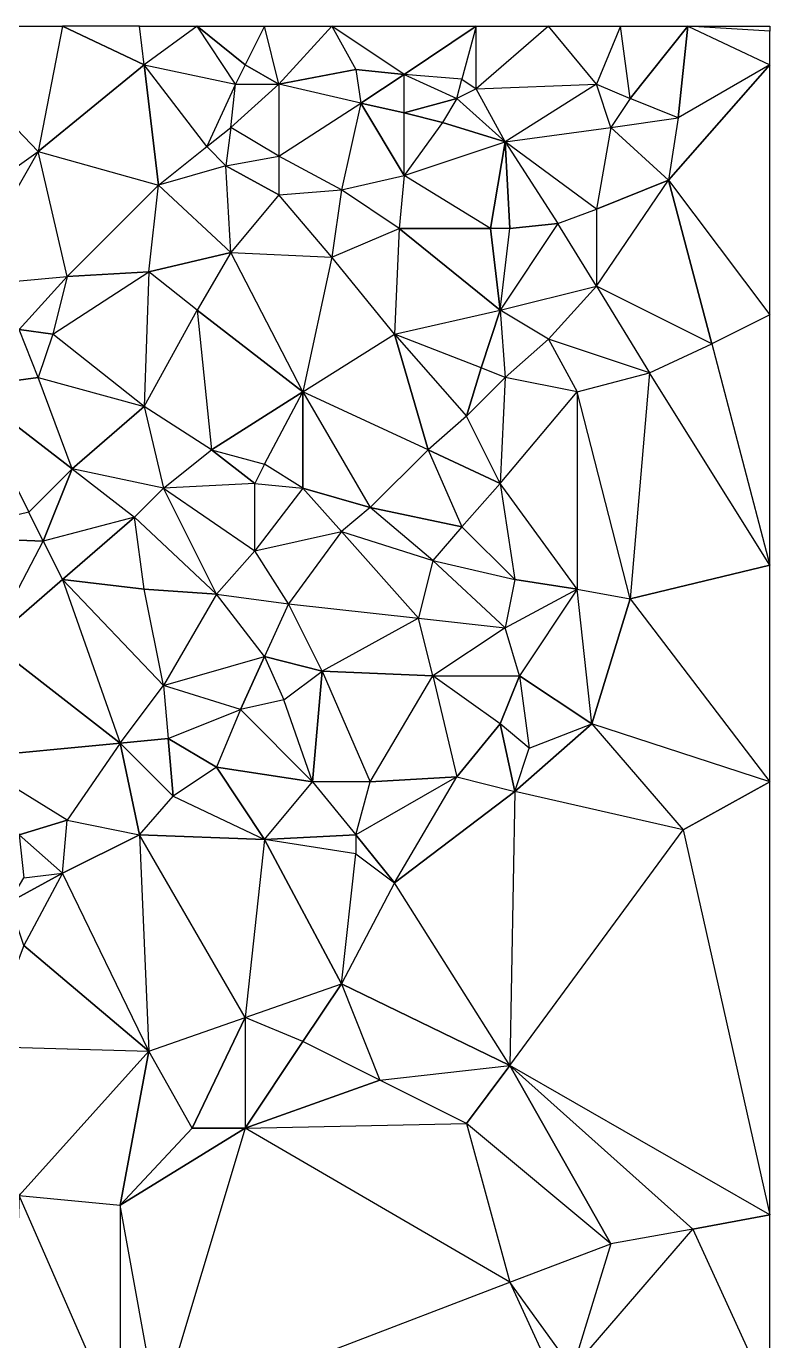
# Model space of a CAD drawing. Header units: millimetres. Extents: x 177476 to 180258, y 742892 to 746240.
# Drawn here: x 179794 to 180258, y 745420 to 746240 of the extents above; entities that cross this region are included whole.
import ezdxf

# ---------------------------------------------------------------- set-up
doc = ezdxf.new("R2010")
doc.units = ezdxf.units.MM
doc.layers.add('face', color=7, linetype='Continuous')

msp = doc.modelspace()

# ---------------------------------------------------------------- linework, layer by layer
at = {"layer": 'face'}
for points in [[(179801.5, 746161.5, 313.71), (179726.5, 746239.5, 311.03), (179717.5, 746101.5, 302.16), (179801.5, 746161.5, 313.71)], [(179816.5, 746239.5, 318.61), (179801.5, 746161.5, 313.71), (179726.5, 746239.5, 311.03), (179816.5, 746239.5, 318.61)], [(179867.5, 746215.5, 314.24), (179816.5, 746239.5, 318.61), (179801.5, 746161.5, 313.71), (179867.5, 746215.5, 314.24)], [(179867.5, 746215.5, 314.24), (179864.5, 746239.5, 314.7), (179816.5, 746239.5, 318.61), (179867.5, 746215.5, 314.24)], [(179900.5, 746239.5, 298.8), (179867.5, 746215.5, 314.24), (179864.5, 746239.5, 314.7), (179900.5, 746239.5, 298.8)], [(179924.5, 746203.5, 291.44), (179900.5, 746239.5, 298.8), (179867.5, 746215.5, 314.24), (179924.5, 746203.5, 291.44)], [(179942.5, 746239.5, 301.95), (179930.5, 746215.5, 290.69), (179900.5, 746239.5, 298.8), (179942.5, 746239.5, 301.95)], [(179930.5, 746215.5, 290.69), (179924.5, 746203.5, 291.44), (179900.5, 746239.5, 298.8), (179930.5, 746215.5, 290.69)], [(179951.5, 746203.5, 285.16), (179942.5, 746239.5, 301.95), (179930.5, 746215.5, 290.69), (179951.5, 746203.5, 285.16)], [(179984.5, 746239.5, 295.97), (179951.5, 746203.5, 285.16), (179942.5, 746239.5, 301.95), (179984.5, 746239.5, 295.97)], [(179984.5, 746239.5, 295.97), (179999.5, 746212.5, 287.25), (179951.5, 746203.5, 285.16), (179984.5, 746239.5, 295.97)], [(180074.5, 746239.5, 262.44), (180029.5, 746209.5, 278.41), (179984.5, 746239.5, 295.97), (180074.5, 746239.5, 262.44)], [(180029.5, 746209.5, 278.41), (179984.5, 746239.5, 295.97), (179999.5, 746212.5, 287.25), (180029.5, 746209.5, 278.41)], [(180074.5, 746239.5, 262.44), (180065.5, 746206.5, 261.44), (180029.5, 746209.5, 278.41), (180074.5, 746239.5, 262.44)], [(180074.5, 746200.5, 257.78), (180074.5, 746239.5, 262.44), (180065.5, 746206.5, 261.44), (180074.5, 746200.5, 257.78)], [(180149.5, 746203.5, 280.96), (180119.5, 746239.5, 279.78), (180074.5, 746200.5, 257.78), (180149.5, 746203.5, 280.96)], [(180119.5, 746239.5, 279.78), (180074.5, 746200.5, 257.78), (180074.5, 746239.5, 262.44), (180119.5, 746239.5, 279.78)], [(180164.5, 746239.5, 286.23), (180149.5, 746203.5, 280.96), (180119.5, 746239.5, 279.78), (180164.5, 746239.5, 286.23)], [(180170.5, 746194.5, 280.79), (180164.5, 746239.5, 286.23), (180149.5, 746203.5, 280.96), (180170.5, 746194.5, 280.79)], [(180206.5, 746239.5, 284.51), (180170.5, 746194.5, 280.79), (180164.5, 746239.5, 286.23), (180206.5, 746239.5, 284.51)], [(180206.5, 746239.5, 284.51), (180200.5, 746182.5, 272.27), (180170.5, 746194.5, 280.79), (180206.5, 746239.5, 284.51)], [(180206.5, 746239.5, 284.51), (180257.5, 746215.5, 264.16), (180200.5, 746182.5, 272.27), (180206.5, 746239.5, 284.51)], [(180257.5, 746239.5, 268.86), (180257.5, 746236.5, 268.37), (180206.5, 746239.5, 284.51), (180257.5, 746239.5, 268.86)], [(180257.5, 746236.5, 268.37), (180206.5, 746239.5, 284.51), (180257.5, 746215.5, 264.16), (180257.5, 746236.5, 268.37)], [(179876.5, 746140.5, 312.78), (179867.5, 746215.5, 314.24), (179801.5, 746161.5, 313.71), (179876.5, 746140.5, 312.78)], [(179924.5, 746203.5, 291.44), (179906.5, 746164.5, 311), (179867.5, 746215.5, 314.24), (179924.5, 746203.5, 291.44)], [(179876.5, 746140.5, 312.78), (179906.5, 746164.5, 311), (179867.5, 746215.5, 314.24), (179876.5, 746140.5, 312.78)], [(179951.5, 746203.5, 285.16), (179930.5, 746215.5, 290.69), (179924.5, 746203.5, 291.44), (179951.5, 746203.5, 285.16)], [(179999.5, 746212.5, 287.25), (180002.5, 746191.5, 276.32), (179951.5, 746203.5, 285.16), (179999.5, 746212.5, 287.25)], [(180029.5, 746209.5, 278.41), (179999.5, 746212.5, 287.25), (180002.5, 746191.5, 276.32), (180029.5, 746209.5, 278.41)], [(180257.5, 746215.5, 264.16), (180200.5, 746182.5, 272.27), (180194.5, 746143.5, 271), (180257.5, 746215.5, 264.16)], [(180257.5, 746215.5, 264.16), (180194.5, 746143.5, 271), (180257.5, 746059.5, 244.49), (180257.5, 746215.5, 264.16)], [(180029.5, 746185.5, 269.41), (180029.5, 746209.5, 278.41), (180002.5, 746191.5, 276.32), (180029.5, 746185.5, 269.41)], [(180062.5, 746194.5, 266.24), (180065.5, 746206.5, 261.44), (180029.5, 746209.5, 278.41), (180062.5, 746194.5, 266.24)], [(180062.5, 746194.5, 266.24), (180029.5, 746185.5, 269.41), (180029.5, 746209.5, 278.41), (180062.5, 746194.5, 266.24)], [(180074.5, 746200.5, 257.78), (180062.5, 746194.5, 266.24), (180065.5, 746206.5, 261.44), (180074.5, 746200.5, 257.78)], [(179921.5, 746176.5, 304.64), (179924.5, 746203.5, 291.44), (179906.5, 746164.5, 311), (179921.5, 746176.5, 304.64)], [(179951.5, 746203.5, 285.16), (179951.5, 746158.5, 303.01), (179921.5, 746176.5, 304.64), (179951.5, 746203.5, 285.16)], [(179951.5, 746203.5, 285.16), (179921.5, 746176.5, 304.64), (179924.5, 746203.5, 291.44), (179951.5, 746203.5, 285.16)], [(180002.5, 746191.5, 276.32), (179951.5, 746203.5, 285.16), (179951.5, 746158.5, 303.01), (180002.5, 746191.5, 276.32)], [(180092.5, 746167.5, 256.33), (180074.5, 746200.5, 257.78), (180062.5, 746194.5, 266.24), (180092.5, 746167.5, 256.33)], [(180149.5, 746203.5, 280.96), (180092.5, 746167.5, 256.33), (180074.5, 746200.5, 257.78), (180149.5, 746203.5, 280.96)], [(180158.5, 746176.5, 280.28), (180149.5, 746203.5, 280.96), (180092.5, 746167.5, 256.33), (180158.5, 746176.5, 280.28)], [(180170.5, 746194.5, 280.79), (180158.5, 746176.5, 280.28), (180149.5, 746203.5, 280.96), (180170.5, 746194.5, 280.79)], [(180002.5, 746191.5, 276.32), (179990.5, 746137.5, 292.77), (179951.5, 746158.5, 303.01), (180002.5, 746191.5, 276.32)], [(180029.5, 746146.5, 278.54), (180002.5, 746191.5, 276.32), (179990.5, 746137.5, 292.77), (180029.5, 746146.5, 278.54)], [(180029.5, 746146.5, 278.54), (180029.5, 746185.5, 269.41), (180002.5, 746191.5, 276.32), (180029.5, 746146.5, 278.54)], [(180062.5, 746194.5, 266.24), (180053.5, 746179.5, 264.59), (180029.5, 746185.5, 269.41), (180062.5, 746194.5, 266.24)], [(180092.5, 746167.5, 256.33), (180062.5, 746194.5, 266.24), (180053.5, 746179.5, 264.59), (180092.5, 746167.5, 256.33)], [(180200.5, 746182.5, 272.27), (180170.5, 746194.5, 280.79), (180158.5, 746176.5, 280.28), (180200.5, 746182.5, 272.27)], [(180053.5, 746179.5, 264.59), (180029.5, 746146.5, 278.54), (180029.5, 746185.5, 269.41), (180053.5, 746179.5, 264.59)], [(180092.5, 746167.5, 256.33), (180053.5, 746179.5, 264.59), (180029.5, 746146.5, 278.54), (180092.5, 746167.5, 256.33)], [(180200.5, 746182.5, 272.27), (180194.5, 746143.5, 271), (180158.5, 746176.5, 280.28), (180200.5, 746182.5, 272.27)], [(179921.5, 746176.5, 304.64), (179918.5, 746152.5, 309.88), (179906.5, 746164.5, 311), (179921.5, 746176.5, 304.64)], [(179951.5, 746158.5, 303.01), (179921.5, 746176.5, 304.64), (179918.5, 746152.5, 309.88), (179951.5, 746158.5, 303.01)], [(180158.5, 746176.5, 280.28), (180149.5, 746125.5, 269.48), (180092.5, 746167.5, 256.33), (180158.5, 746176.5, 280.28)], [(180194.5, 746143.5, 271), (180158.5, 746176.5, 280.28), (180149.5, 746125.5, 269.48), (180194.5, 746143.5, 271)], [(179918.5, 746152.5, 309.88), (179876.5, 746140.5, 312.78), (179906.5, 746164.5, 311), (179918.5, 746152.5, 309.88)], [(180092.5, 746167.5, 256.33), (180083.5, 746113.5, 253.6), (180029.5, 746146.5, 278.54), (180092.5, 746167.5, 256.33)], [(180092.5, 746167.5, 256.33), (180095.5, 746113.5, 252.31), (180083.5, 746113.5, 253.6), (180092.5, 746167.5, 256.33)], [(180149.5, 746125.5, 269.48), (180092.5, 746167.5, 256.33), (180125.5, 746116.5, 263.18), (180149.5, 746125.5, 269.48)], [(180092.5, 746167.5, 256.33), (180125.5, 746116.5, 263.18), (180095.5, 746113.5, 252.31), (180092.5, 746167.5, 256.33)], [(179801.5, 746161.5, 313.71), (179753.5, 746077.5, 300.79), (179717.5, 746101.5, 302.16), (179801.5, 746161.5, 313.71)], [(179819.5, 746083.5, 298.2), (179801.5, 746161.5, 313.71), (179753.5, 746077.5, 300.79), (179819.5, 746083.5, 298.2)], [(179876.5, 746140.5, 312.78), (179819.5, 746083.5, 298.2), (179801.5, 746161.5, 313.71), (179876.5, 746140.5, 312.78)], [(179951.5, 746158.5, 303.01), (179951.5, 746134.5, 304.45), (179918.5, 746152.5, 309.88), (179951.5, 746158.5, 303.01)], [(179990.5, 746137.5, 292.77), (179951.5, 746158.5, 303.01), (179951.5, 746134.5, 304.45), (179990.5, 746137.5, 292.77)], [(179921.5, 746098.5, 303.07), (179918.5, 746152.5, 309.88), (179876.5, 746140.5, 312.78), (179921.5, 746098.5, 303.07)], [(179951.5, 746134.5, 304.45), (179921.5, 746098.5, 303.07), (179918.5, 746152.5, 309.88), (179951.5, 746134.5, 304.45)], [(179870.5, 746086.5, 303.28), (179876.5, 746140.5, 312.78), (179819.5, 746083.5, 298.2), (179870.5, 746086.5, 303.28)], [(179921.5, 746098.5, 303.07), (179870.5, 746086.5, 303.28), (179876.5, 746140.5, 312.78), (179921.5, 746098.5, 303.07)], [(180029.5, 746146.5, 278.54), (180026.5, 746113.5, 278.54), (179990.5, 746137.5, 292.77), (180029.5, 746146.5, 278.54)], [(180083.5, 746113.5, 253.6), (180029.5, 746146.5, 278.54), (180026.5, 746113.5, 278.54), (180083.5, 746113.5, 253.6)], [(180194.5, 746143.5, 271), (180221.5, 746041.5, 247.91), (180149.5, 746077.5, 262.7), (180194.5, 746143.5, 271)], [(180194.5, 746143.5, 271), (180149.5, 746125.5, 269.48), (180149.5, 746077.5, 262.7), (180194.5, 746143.5, 271)], [(180194.5, 746143.5, 271), (180257.5, 746059.5, 244.49), (180221.5, 746041.5, 247.91), (180194.5, 746143.5, 271)], [(179984.5, 746095.5, 289.69), (179951.5, 746134.5, 304.45), (179921.5, 746098.5, 303.07), (179984.5, 746095.5, 289.69)], [(179990.5, 746137.5, 292.77), (179984.5, 746095.5, 289.69), (179951.5, 746134.5, 304.45), (179990.5, 746137.5, 292.77)], [(180026.5, 746113.5, 278.54), (179990.5, 746137.5, 292.77), (179984.5, 746095.5, 289.69), (180026.5, 746113.5, 278.54)], [(180149.5, 746125.5, 269.48), (180149.5, 746077.5, 262.7), (180125.5, 746116.5, 263.18), (180149.5, 746125.5, 269.48)], [(180149.5, 746077.5, 262.7), (180125.5, 746116.5, 263.18), (180089.5, 746062.5, 248.05), (180149.5, 746077.5, 262.7)], [(180125.5, 746116.5, 263.18), (180089.5, 746062.5, 248.05), (180095.5, 746113.5, 252.31), (180125.5, 746116.5, 263.18)], [(180026.5, 746113.5, 278.54), (180023.5, 746047.5, 267.98), (179984.5, 746095.5, 289.69), (180026.5, 746113.5, 278.54)], [(180089.5, 746062.5, 248.05), (180026.5, 746113.5, 278.54), (180023.5, 746047.5, 267.98), (180089.5, 746062.5, 248.05)], [(180089.5, 746062.5, 248.05), (180083.5, 746113.5, 253.6), (180026.5, 746113.5, 278.54), (180089.5, 746062.5, 248.05)], [(180089.5, 746062.5, 248.05), (180095.5, 746113.5, 252.31), (180083.5, 746113.5, 253.6), (180089.5, 746062.5, 248.05)], [(179921.5, 746098.5, 303.07), (179900.5, 746062.5, 296.16), (179870.5, 746086.5, 303.28), (179921.5, 746098.5, 303.07)], [(179966.5, 746011.5, 272.01), (179921.5, 746098.5, 303.07), (179900.5, 746062.5, 296.16), (179966.5, 746011.5, 272.01)], [(179984.5, 746095.5, 289.69), (179966.5, 746011.5, 272.01), (179921.5, 746098.5, 303.07), (179984.5, 746095.5, 289.69)], [(180023.5, 746047.5, 267.98), (179984.5, 746095.5, 289.69), (179966.5, 746011.5, 272.01), (180023.5, 746047.5, 267.98)], [(179819.5, 746083.5, 298.2), (179789.5, 746050.5, 290.3), (179753.5, 746077.5, 300.79), (179819.5, 746083.5, 298.2)], [(179819.5, 746083.5, 298.2), (179810.5, 746047.5, 287.76), (179789.5, 746050.5, 290.3), (179819.5, 746083.5, 298.2)], [(179870.5, 746086.5, 303.28), (179867.5, 746002.5, 274.23), (179810.5, 746047.5, 287.76), (179870.5, 746086.5, 303.28)], [(179870.5, 746086.5, 303.28), (179819.5, 746083.5, 298.2), (179810.5, 746047.5, 287.76), (179870.5, 746086.5, 303.28)], [(179900.5, 746062.5, 296.16), (179870.5, 746086.5, 303.28), (179867.5, 746002.5, 274.23), (179900.5, 746062.5, 296.16)], [(180149.5, 746077.5, 262.7), (180119.5, 746044.5, 258.36), (180089.5, 746062.5, 248.05), (180149.5, 746077.5, 262.7)], [(180149.5, 746077.5, 262.7), (180182.5, 746023.5, 250.16), (180119.5, 746044.5, 258.36), (180149.5, 746077.5, 262.7)], [(180221.5, 746041.5, 247.91), (180149.5, 746077.5, 262.7), (180182.5, 746023.5, 250.16), (180221.5, 746041.5, 247.91)], [(179900.5, 746062.5, 296.16), (179909.5, 745975.5, 261.28), (179867.5, 746002.5, 274.23), (179900.5, 746062.5, 296.16)], [(179966.5, 746011.5, 272.01), (179900.5, 746062.5, 296.16), (179909.5, 745975.5, 261.28), (179966.5, 746011.5, 272.01)], [(180089.5, 746062.5, 248.05), (180077.5, 746026.5, 247.05), (180023.5, 746047.5, 267.98), (180089.5, 746062.5, 248.05)], [(180089.5, 746062.5, 248.05), (180092.5, 746020.5, 246.54), (180077.5, 746026.5, 247.05), (180089.5, 746062.5, 248.05)], [(180119.5, 746044.5, 258.36), (180089.5, 746062.5, 248.05), (180092.5, 746020.5, 246.54), (180119.5, 746044.5, 258.36)], [(180257.5, 746059.5, 244.49), (180221.5, 746041.5, 247.91), (180257.5, 745903.5, 239.43), (180257.5, 746059.5, 244.49)], [(179801.5, 746020.5, 287.31), (179789.5, 746050.5, 290.3), (179756.5, 746014.5, 302.57), (179801.5, 746020.5, 287.31)], [(179810.5, 746047.5, 287.76), (179801.5, 746020.5, 287.31), (179789.5, 746050.5, 290.3), (179810.5, 746047.5, 287.76)], [(179867.5, 746002.5, 274.23), (179810.5, 746047.5, 287.76), (179801.5, 746020.5, 287.31), (179867.5, 746002.5, 274.23)], [(180023.5, 746047.5, 267.98), (180044.5, 745975.5, 251.24), (179966.5, 746011.5, 272.01), (180023.5, 746047.5, 267.98)], [(180077.5, 746026.5, 247.05), (180023.5, 746047.5, 267.98), (180068.5, 745996.5, 244.59), (180077.5, 746026.5, 247.05)], [(180023.5, 746047.5, 267.98), (180068.5, 745996.5, 244.59), (180044.5, 745975.5, 251.24), (180023.5, 746047.5, 267.98)], [(180119.5, 746044.5, 258.36), (180137.5, 746011.5, 255.86), (180092.5, 746020.5, 246.54), (180119.5, 746044.5, 258.36)], [(180182.5, 746023.5, 250.16), (180119.5, 746044.5, 258.36), (180137.5, 746011.5, 255.86), (180182.5, 746023.5, 250.16)], [(180221.5, 746041.5, 247.91), (180257.5, 745903.5, 239.43), (180182.5, 746023.5, 250.16), (180221.5, 746041.5, 247.91)], [(180092.5, 746020.5, 246.54), (180077.5, 746026.5, 247.05), (180068.5, 745996.5, 244.59), (180092.5, 746020.5, 246.54)], [(179822.5, 745963.5, 294.79), (179801.5, 746020.5, 287.31), (179756.5, 746014.5, 302.57), (179822.5, 745963.5, 294.79)], [(179867.5, 746002.5, 274.23), (179822.5, 745963.5, 294.79), (179801.5, 746020.5, 287.31), (179867.5, 746002.5, 274.23)], [(180092.5, 746020.5, 246.54), (180089.5, 745954.5, 241.51), (180068.5, 745996.5, 244.59), (180092.5, 746020.5, 246.54)], [(180137.5, 746011.5, 255.86), (180092.5, 746020.5, 246.54), (180089.5, 745954.5, 241.51), (180137.5, 746011.5, 255.86)], [(180182.5, 746023.5, 250.16), (180170.5, 745882.5, 245.69), (180137.5, 746011.5, 255.86), (180182.5, 746023.5, 250.16)], [(180257.5, 745903.5, 239.43), (180182.5, 746023.5, 250.16), (180170.5, 745882.5, 245.69), (180257.5, 745903.5, 239.43)], [(179756.5, 746014.5, 302.57), (179795.5, 745936.5, 301.55), (179732.5, 745921.5, 308.68), (179756.5, 746014.5, 302.57)], [(179822.5, 745963.5, 294.79), (179756.5, 746014.5, 302.57), (179795.5, 745936.5, 301.55), (179822.5, 745963.5, 294.79)], [(179966.5, 746011.5, 272.01), (179909.5, 745975.5, 261.28), (179942.5, 745966.5, 256.41), (179966.5, 746011.5, 272.01)], [(179966.5, 746011.5, 272.01), (179966.5, 745951.5, 252.13), (179942.5, 745966.5, 256.41), (179966.5, 746011.5, 272.01)], [(180044.5, 745975.5, 251.24), (179966.5, 746011.5, 272.01), (180008.5, 745939.5, 248.21), (180044.5, 745975.5, 251.24)], [(179966.5, 746011.5, 272.01), (180008.5, 745939.5, 248.21), (179966.5, 745951.5, 252.13), (179966.5, 746011.5, 272.01)], [(180137.5, 746011.5, 255.86), (180137.5, 745888.5, 246.26), (180089.5, 745954.5, 241.51), (180137.5, 746011.5, 255.86)], [(180170.5, 745882.5, 245.69), (180137.5, 746011.5, 255.86), (180137.5, 745888.5, 246.26), (180170.5, 745882.5, 245.69)], [(179867.5, 746002.5, 274.23), (179879.5, 745951.5, 282.15), (179822.5, 745963.5, 294.79), (179867.5, 746002.5, 274.23)], [(179909.5, 745975.5, 261.28), (179867.5, 746002.5, 274.23), (179879.5, 745951.5, 282.15), (179909.5, 745975.5, 261.28)], [(180089.5, 745954.5, 241.51), (180068.5, 745996.5, 244.59), (180044.5, 745975.5, 251.24), (180089.5, 745954.5, 241.51)], [(179909.5, 745975.5, 261.28), (179936.5, 745954.5, 256.8), (179879.5, 745951.5, 282.15), (179909.5, 745975.5, 261.28)], [(179909.5, 745975.5, 261.28), (179942.5, 745966.5, 256.41), (179936.5, 745954.5, 256.8), (179909.5, 745975.5, 261.28)], [(180044.5, 745975.5, 251.24), (180065.5, 745927.5, 247.66), (180008.5, 745939.5, 248.21), (180044.5, 745975.5, 251.24)], [(180089.5, 745954.5, 241.51), (180044.5, 745975.5, 251.24), (180065.5, 745927.5, 247.66), (180089.5, 745954.5, 241.51)], [(179966.5, 745951.5, 252.13), (179942.5, 745966.5, 256.41), (179936.5, 745954.5, 256.8), (179966.5, 745951.5, 252.13)], [(179822.5, 745963.5, 294.79), (179804.5, 745918.5, 298.84), (179795.5, 745936.5, 301.55), (179822.5, 745963.5, 294.79)], [(179822.5, 745963.5, 294.79), (179861.5, 745933.5, 289.31), (179804.5, 745918.5, 298.84), (179822.5, 745963.5, 294.79)], [(179879.5, 745951.5, 282.15), (179822.5, 745963.5, 294.79), (179861.5, 745933.5, 289.31), (179879.5, 745951.5, 282.15)], [(179912.5, 745885.5, 279.26), (179879.5, 745951.5, 282.15), (179861.5, 745933.5, 289.31), (179912.5, 745885.5, 279.26)], [(179936.5, 745912.5, 274.57), (179936.5, 745954.5, 256.8), (179879.5, 745951.5, 282.15), (179936.5, 745912.5, 274.57)], [(179936.5, 745912.5, 274.57), (179912.5, 745885.5, 279.26), (179879.5, 745951.5, 282.15), (179936.5, 745912.5, 274.57)], [(179966.5, 745951.5, 252.13), (179936.5, 745912.5, 274.57), (179936.5, 745954.5, 256.8), (179966.5, 745951.5, 252.13)], [(179990.5, 745924.5, 259.21), (179966.5, 745951.5, 252.13), (179936.5, 745912.5, 274.57), (179990.5, 745924.5, 259.21)], [(180008.5, 745939.5, 248.21), (179990.5, 745924.5, 259.21), (179966.5, 745951.5, 252.13), (180008.5, 745939.5, 248.21)], [(180089.5, 745954.5, 241.51), (180098.5, 745894.5, 237.88), (180065.5, 745927.5, 247.66), (180089.5, 745954.5, 241.51)], [(180137.5, 745888.5, 246.26), (180089.5, 745954.5, 241.51), (180098.5, 745894.5, 237.88), (180137.5, 745888.5, 246.26)], [(179804.5, 745918.5, 298.84), (179795.5, 745936.5, 301.55), (179732.5, 745921.5, 308.68), (179804.5, 745918.5, 298.84)], [(179861.5, 745933.5, 289.31), (179804.5, 745918.5, 298.84), (179816.5, 745894.5, 288.12), (179861.5, 745933.5, 289.31)], [(179867.5, 745888.5, 278.87), (179861.5, 745933.5, 289.31), (179816.5, 745894.5, 288.12), (179867.5, 745888.5, 278.87)], [(179912.5, 745885.5, 279.26), (179867.5, 745888.5, 278.87), (179861.5, 745933.5, 289.31), (179912.5, 745885.5, 279.26)], [(180047.5, 745906.5, 242.68), (180008.5, 745939.5, 248.21), (179990.5, 745924.5, 259.21), (180047.5, 745906.5, 242.68)], [(180065.5, 745927.5, 247.66), (180047.5, 745906.5, 242.68), (180008.5, 745939.5, 248.21), (180065.5, 745927.5, 247.66)], [(180098.5, 745894.5, 237.88), (180065.5, 745927.5, 247.66), (180047.5, 745906.5, 242.68), (180098.5, 745894.5, 237.88)], [(179804.5, 745918.5, 298.84), (179732.5, 745921.5, 308.68), (179771.5, 745855.5, 294.77), (179804.5, 745918.5, 298.84)], [(179804.5, 745918.5, 298.84), (179816.5, 745894.5, 288.12), (179771.5, 745855.5, 294.77), (179804.5, 745918.5, 298.84)], [(179990.5, 745924.5, 259.21), (179957.5, 745879.5, 276.65), (179936.5, 745912.5, 274.57), (179990.5, 745924.5, 259.21)], [(180038.5, 745870.5, 248.63), (179990.5, 745924.5, 259.21), (179957.5, 745879.5, 276.65), (180038.5, 745870.5, 248.63)], [(180047.5, 745906.5, 242.68), (180038.5, 745870.5, 248.63), (179990.5, 745924.5, 259.21), (180047.5, 745906.5, 242.68)], [(179957.5, 745879.5, 276.65), (179936.5, 745912.5, 274.57), (179912.5, 745885.5, 279.26), (179957.5, 745879.5, 276.65)], [(180092.5, 745864.5, 235.95), (180047.5, 745906.5, 242.68), (180038.5, 745870.5, 248.63), (180092.5, 745864.5, 235.95)], [(180098.5, 745894.5, 237.88), (180092.5, 745864.5, 235.95), (180047.5, 745906.5, 242.68), (180098.5, 745894.5, 237.88)], [(180257.5, 745903.5, 239.43), (180170.5, 745882.5, 245.69), (180257.5, 745768.5, 229.44), (180257.5, 745903.5, 239.43)], [(179816.5, 745894.5, 288.12), (179852.5, 745792.5, 255.3), (179771.5, 745855.5, 294.77), (179816.5, 745894.5, 288.12)], [(179879.5, 745828.5, 257.85), (179867.5, 745888.5, 278.87), (179816.5, 745894.5, 288.12), (179879.5, 745828.5, 257.85)], [(179879.5, 745828.5, 257.85), (179816.5, 745894.5, 288.12), (179852.5, 745792.5, 255.3), (179879.5, 745828.5, 257.85)], [(180137.5, 745888.5, 246.26), (180098.5, 745894.5, 237.88), (180092.5, 745864.5, 235.95), (180137.5, 745888.5, 246.26)], [(179912.5, 745885.5, 279.26), (179879.5, 745828.5, 257.85), (179867.5, 745888.5, 278.87), (179912.5, 745885.5, 279.26)], [(179942.5, 745846.5, 275.67), (179912.5, 745885.5, 279.26), (179879.5, 745828.5, 257.85), (179942.5, 745846.5, 275.67)], [(179957.5, 745879.5, 276.65), (179942.5, 745846.5, 275.67), (179912.5, 745885.5, 279.26), (179957.5, 745879.5, 276.65)], [(180137.5, 745888.5, 246.26), (180101.5, 745834.5, 233.92), (180092.5, 745864.5, 235.95), (180137.5, 745888.5, 246.26)], [(180146.5, 745804.5, 237.22), (180137.5, 745888.5, 246.26), (180101.5, 745834.5, 233.92), (180146.5, 745804.5, 237.22)], [(180170.5, 745882.5, 245.69), (180146.5, 745804.5, 237.22), (180137.5, 745888.5, 246.26), (180170.5, 745882.5, 245.69)], [(179978.5, 745837.5, 269.18), (179957.5, 745879.5, 276.65), (179942.5, 745846.5, 275.67), (179978.5, 745837.5, 269.18)], [(180038.5, 745870.5, 248.63), (179978.5, 745837.5, 269.18), (179957.5, 745879.5, 276.65), (180038.5, 745870.5, 248.63)], [(180170.5, 745882.5, 245.69), (180257.5, 745768.5, 229.44), (180146.5, 745804.5, 237.22), (180170.5, 745882.5, 245.69)], [(180047.5, 745834.5, 248.04), (180038.5, 745870.5, 248.63), (179978.5, 745837.5, 269.18), (180047.5, 745834.5, 248.04)], [(180092.5, 745864.5, 235.95), (180047.5, 745834.5, 248.04), (180038.5, 745870.5, 248.63), (180092.5, 745864.5, 235.95)], [(180101.5, 745834.5, 233.92), (180092.5, 745864.5, 235.95), (180047.5, 745834.5, 248.04), (180101.5, 745834.5, 233.92)], [(179852.5, 745792.5, 255.3), (179756.5, 745783.5, 271.85), (179771.5, 745855.5, 294.77), (179852.5, 745792.5, 255.3)], [(179942.5, 745846.5, 275.67), (179927.5, 745813.5, 264.3), (179879.5, 745828.5, 257.85), (179942.5, 745846.5, 275.67)], [(179942.5, 745846.5, 275.67), (179954.5, 745819.5, 267.95), (179927.5, 745813.5, 264.3), (179942.5, 745846.5, 275.67)], [(179978.5, 745837.5, 269.18), (179942.5, 745846.5, 275.67), (179954.5, 745819.5, 267.95), (179978.5, 745837.5, 269.18)], [(179978.5, 745837.5, 269.18), (179972.5, 745768.5, 246.39), (179954.5, 745819.5, 267.95), (179978.5, 745837.5, 269.18)], [(179978.5, 745837.5, 269.18), (180008.5, 745768.5, 242.9), (179972.5, 745768.5, 246.39), (179978.5, 745837.5, 269.18)], [(180047.5, 745834.5, 248.04), (179978.5, 745837.5, 269.18), (180008.5, 745768.5, 242.9), (180047.5, 745834.5, 248.04)], [(179879.5, 745828.5, 257.85), (179882.5, 745795.5, 250.26), (179852.5, 745792.5, 255.3), (179879.5, 745828.5, 257.85)], [(179927.5, 745813.5, 264.3), (179879.5, 745828.5, 257.85), (179882.5, 745795.5, 250.26), (179927.5, 745813.5, 264.3)], [(180047.5, 745834.5, 248.04), (180062.5, 745771.5, 235.3), (180008.5, 745768.5, 242.9), (180047.5, 745834.5, 248.04)], [(180101.5, 745834.5, 233.92), (180089.5, 745804.5, 233.63), (180047.5, 745834.5, 248.04), (180101.5, 745834.5, 233.92)], [(180089.5, 745804.5, 233.63), (180047.5, 745834.5, 248.04), (180062.5, 745771.5, 235.3), (180089.5, 745804.5, 233.63)], [(180101.5, 745834.5, 233.92), (180107.5, 745789.5, 231.91), (180089.5, 745804.5, 233.63), (180101.5, 745834.5, 233.92)], [(180146.5, 745804.5, 237.22), (180101.5, 745834.5, 233.92), (180107.5, 745789.5, 231.91), (180146.5, 745804.5, 237.22)], [(179972.5, 745768.5, 246.39), (179954.5, 745819.5, 267.95), (179927.5, 745813.5, 264.3), (179972.5, 745768.5, 246.39)], [(179927.5, 745813.5, 264.3), (179912.5, 745777.5, 249.44), (179882.5, 745795.5, 250.26), (179927.5, 745813.5, 264.3)], [(179972.5, 745768.5, 246.39), (179927.5, 745813.5, 264.3), (179912.5, 745777.5, 249.44), (179972.5, 745768.5, 246.39)], [(180098.5, 745762.5, 230.48), (180089.5, 745804.5, 233.63), (180062.5, 745771.5, 235.3), (180098.5, 745762.5, 230.48)], [(180098.5, 745762.5, 230.48), (180107.5, 745789.5, 231.91), (180089.5, 745804.5, 233.63), (180098.5, 745762.5, 230.48)], [(180146.5, 745804.5, 237.22), (180203.5, 745738.5, 228.51), (180098.5, 745762.5, 230.48), (180146.5, 745804.5, 237.22)], [(180146.5, 745804.5, 237.22), (180098.5, 745762.5, 230.48), (180107.5, 745789.5, 231.91), (180146.5, 745804.5, 237.22)], [(180257.5, 745768.5, 229.44), (180146.5, 745804.5, 237.22), (180203.5, 745738.5, 228.51), (180257.5, 745768.5, 229.44)], [(179885.5, 745759.5, 235.21), (179852.5, 745792.5, 255.3), (179882.5, 745795.5, 250.26), (179885.5, 745759.5, 235.21)], [(179912.5, 745777.5, 249.44), (179885.5, 745759.5, 235.21), (179882.5, 745795.5, 250.26), (179912.5, 745777.5, 249.44)], [(179852.5, 745792.5, 255.3), (179819.5, 745744.5, 239.73), (179756.5, 745783.5, 271.85), (179852.5, 745792.5, 255.3)], [(179864.5, 745735.5, 226.25), (179852.5, 745792.5, 255.3), (179819.5, 745744.5, 239.73), (179864.5, 745735.5, 226.25)], [(179864.5, 745735.5, 226.25), (179885.5, 745759.5, 235.21), (179852.5, 745792.5, 255.3), (179864.5, 745735.5, 226.25)], [(179819.5, 745744.5, 239.73), (179756.5, 745783.5, 271.85), (179789.5, 745735.5, 251.04), (179819.5, 745744.5, 239.73)], [(179942.5, 745732.5, 226.17), (179912.5, 745777.5, 249.44), (179885.5, 745759.5, 235.21), (179942.5, 745732.5, 226.17)], [(179942.5, 745732.5, 226.17), (179972.5, 745768.5, 246.39), (179912.5, 745777.5, 249.44), (179942.5, 745732.5, 226.17)], [(180023.5, 745705.5, 226.17), (180062.5, 745771.5, 235.3), (179999.5, 745735.5, 229.84), (180023.5, 745705.5, 226.17)], [(180062.5, 745771.5, 235.3), (179999.5, 745735.5, 229.84), (180008.5, 745768.5, 242.9), (180062.5, 745771.5, 235.3)], [(180098.5, 745762.5, 230.48), (180023.5, 745705.5, 226.17), (180062.5, 745771.5, 235.3), (180098.5, 745762.5, 230.48)], [(179999.5, 745735.5, 229.84), (179942.5, 745732.5, 226.17), (179972.5, 745768.5, 246.39), (179999.5, 745735.5, 229.84)], [(179999.5, 745735.5, 229.84), (180008.5, 745768.5, 242.9), (179972.5, 745768.5, 246.39), (179999.5, 745735.5, 229.84)], [(180098.5, 745762.5, 230.48), (180095.5, 745591.5, 226.23), (180023.5, 745705.5, 226.17), (180098.5, 745762.5, 230.48)], [(180203.5, 745738.5, 228.51), (180098.5, 745762.5, 230.48), (180095.5, 745591.5, 226.23), (180203.5, 745738.5, 228.51)], [(180257.5, 745768.5, 229.44), (180203.5, 745738.5, 228.51), (180257.5, 745498.5, 226.17), (180257.5, 745768.5, 229.44)], [(179942.5, 745732.5, 226.17), (179864.5, 745735.5, 226.25), (179885.5, 745759.5, 235.21), (179942.5, 745732.5, 226.17)], [(179816.5, 745711.5, 226.61), (179819.5, 745744.5, 239.73), (179789.5, 745735.5, 251.04), (179816.5, 745711.5, 226.61)], [(179864.5, 745735.5, 226.25), (179816.5, 745711.5, 226.61), (179819.5, 745744.5, 239.73), (179864.5, 745735.5, 226.25)], [(180203.5, 745738.5, 228.51), (180257.5, 745498.5, 226.17), (180095.5, 745591.5, 226.23), (180203.5, 745738.5, 228.51)], [(179816.5, 745711.5, 226.61), (179789.5, 745735.5, 251.04), (179792.5, 745708.5, 234.76), (179816.5, 745711.5, 226.61)], [(179864.5, 745735.5, 226.25), (179870.5, 745600.5, 229.92), (179816.5, 745711.5, 226.61), (179864.5, 745735.5, 226.25)], [(179942.5, 745732.5, 226.17), (179930.5, 745621.5, 232.84), (179864.5, 745735.5, 226.25), (179942.5, 745732.5, 226.17)], [(179930.5, 745621.5, 232.84), (179864.5, 745735.5, 226.25), (179870.5, 745600.5, 229.92), (179930.5, 745621.5, 232.84)], [(179990.5, 745642.5, 226.17), (179942.5, 745732.5, 226.17), (179930.5, 745621.5, 232.84), (179990.5, 745642.5, 226.17)], [(179999.5, 745735.5, 229.84), (179999.5, 745723.5, 226.21), (179942.5, 745732.5, 226.17), (179999.5, 745735.5, 229.84)], [(179990.5, 745642.5, 226.17), (179999.5, 745723.5, 226.21), (179942.5, 745732.5, 226.17), (179990.5, 745642.5, 226.17)], [(180023.5, 745705.5, 226.17), (179999.5, 745735.5, 229.84), (179999.5, 745723.5, 226.21), (180023.5, 745705.5, 226.17)], [(180023.5, 745705.5, 226.17), (179990.5, 745642.5, 226.17), (179999.5, 745723.5, 226.21), (180023.5, 745705.5, 226.17)], [(179816.5, 745711.5, 226.61), (179792.5, 745666.5, 226.39), (179783.5, 745693.5, 234.41), (179816.5, 745711.5, 226.61)], [(179816.5, 745711.5, 226.61), (179783.5, 745693.5, 234.41), (179792.5, 745708.5, 234.76), (179816.5, 745711.5, 226.61)], [(179870.5, 745600.5, 229.92), (179816.5, 745711.5, 226.61), (179792.5, 745666.5, 226.39), (179870.5, 745600.5, 229.92)], [(180095.5, 745591.5, 226.23), (180023.5, 745705.5, 226.17), (179990.5, 745642.5, 226.17), (180095.5, 745591.5, 226.23)], [(179870.5, 745600.5, 229.92), (179792.5, 745666.5, 226.39), (179768.5, 745603.5, 226.44), (179870.5, 745600.5, 229.92)], [(179990.5, 745642.5, 226.17), (179966.5, 745606.5, 232.18), (179930.5, 745621.5, 232.84), (179990.5, 745642.5, 226.17)], [(179990.5, 745642.5, 226.17), (180014.5, 745582.5, 228), (179966.5, 745606.5, 232.18), (179990.5, 745642.5, 226.17)], [(180095.5, 745591.5, 226.23), (179990.5, 745642.5, 226.17), (180014.5, 745582.5, 228), (180095.5, 745591.5, 226.23)], [(179930.5, 745621.5, 232.84), (179897.5, 745552.5, 237.66), (179870.5, 745600.5, 229.92), (179930.5, 745621.5, 232.84)], [(179930.5, 745621.5, 232.84), (179930.5, 745552.5, 233.25), (179897.5, 745552.5, 237.66), (179930.5, 745621.5, 232.84)], [(179966.5, 745606.5, 232.18), (179930.5, 745621.5, 232.84), (179930.5, 745552.5, 233.25), (179966.5, 745606.5, 232.18)], [(180014.5, 745582.5, 228), (179966.5, 745606.5, 232.18), (179930.5, 745552.5, 233.25), (180014.5, 745582.5, 228)], [(179870.5, 745600.5, 229.92), (179789.5, 745510.5, 227.34), (179768.5, 745603.5, 226.44), (179870.5, 745600.5, 229.92)], [(179852.5, 745504.5, 236.48), (179870.5, 745600.5, 229.92), (179789.5, 745510.5, 227.34), (179852.5, 745504.5, 236.48)], [(179852.5, 745504.5, 236.48), (179897.5, 745552.5, 237.66), (179870.5, 745600.5, 229.92), (179852.5, 745504.5, 236.48)], [(180095.5, 745591.5, 226.23), (180068.5, 745555.5, 233.02), (180014.5, 745582.5, 228), (180095.5, 745591.5, 226.23)], [(180095.5, 745591.5, 226.23), (180158.5, 745480.5, 229.62), (180068.5, 745555.5, 233.02), (180095.5, 745591.5, 226.23)], [(180257.5, 745498.5, 226.17), (180095.5, 745591.5, 226.23), (180209.5, 745489.5, 231.17), (180257.5, 745498.5, 226.17)], [(180095.5, 745591.5, 226.23), (180209.5, 745489.5, 231.17), (180158.5, 745480.5, 229.62), (180095.5, 745591.5, 226.23)], [(180068.5, 745555.5, 233.02), (180014.5, 745582.5, 228), (179930.5, 745552.5, 233.25), (180068.5, 745555.5, 233.02)], [(179930.5, 745552.5, 233.25), (179876.5, 745372.5, 234.38), (179852.5, 745504.5, 236.48), (179930.5, 745552.5, 233.25)], [(179930.5, 745552.5, 233.25), (179852.5, 745504.5, 236.48), (179897.5, 745552.5, 237.66), (179930.5, 745552.5, 233.25)], [(180095.5, 745456.5, 234.19), (179930.5, 745552.5, 233.25), (179876.5, 745372.5, 234.38), (180095.5, 745456.5, 234.19)], [(180068.5, 745555.5, 233.02), (180095.5, 745456.5, 234.19), (179930.5, 745552.5, 233.25), (180068.5, 745555.5, 233.02)], [(180158.5, 745480.5, 229.62), (180068.5, 745555.5, 233.02), (180095.5, 745456.5, 234.19), (180158.5, 745480.5, 229.62)], [(179852.5, 745366.5, 228.9), (179789.5, 745510.5, 227.34), (179783.5, 745348.5, 227.29), (179852.5, 745366.5, 228.9)], [(179852.5, 745504.5, 236.48), (179852.5, 745366.5, 228.9), (179789.5, 745510.5, 227.34), (179852.5, 745504.5, 236.48)], [(179876.5, 745372.5, 234.38), (179852.5, 745504.5, 236.48), (179852.5, 745366.5, 228.9), (179876.5, 745372.5, 234.38)], [(180257.5, 745498.5, 226.17), (180209.5, 745489.5, 231.17), (180257.5, 745384.5, 234.53), (180257.5, 745498.5, 226.17)], [(180209.5, 745489.5, 231.17), (180257.5, 745384.5, 234.53), (180134.5, 745402.5, 236.45), (180209.5, 745489.5, 231.17)], [(180209.5, 745489.5, 231.17), (180158.5, 745480.5, 229.62), (180134.5, 745402.5, 236.45), (180209.5, 745489.5, 231.17)], [(180158.5, 745480.5, 229.62), (180134.5, 745402.5, 236.45), (180095.5, 745456.5, 234.19), (180158.5, 745480.5, 229.62)], [(180095.5, 745456.5, 234.19), (180128.5, 745384.5, 233.95), (179876.5, 745372.5, 234.38), (180095.5, 745456.5, 234.19)], [(180134.5, 745402.5, 236.45), (180095.5, 745456.5, 234.19), (180128.5, 745384.5, 233.95), (180134.5, 745402.5, 236.45)]]:
    msp.add_3dface(points, dxfattribs=at)

doc.saveas('drawing.dxf')
